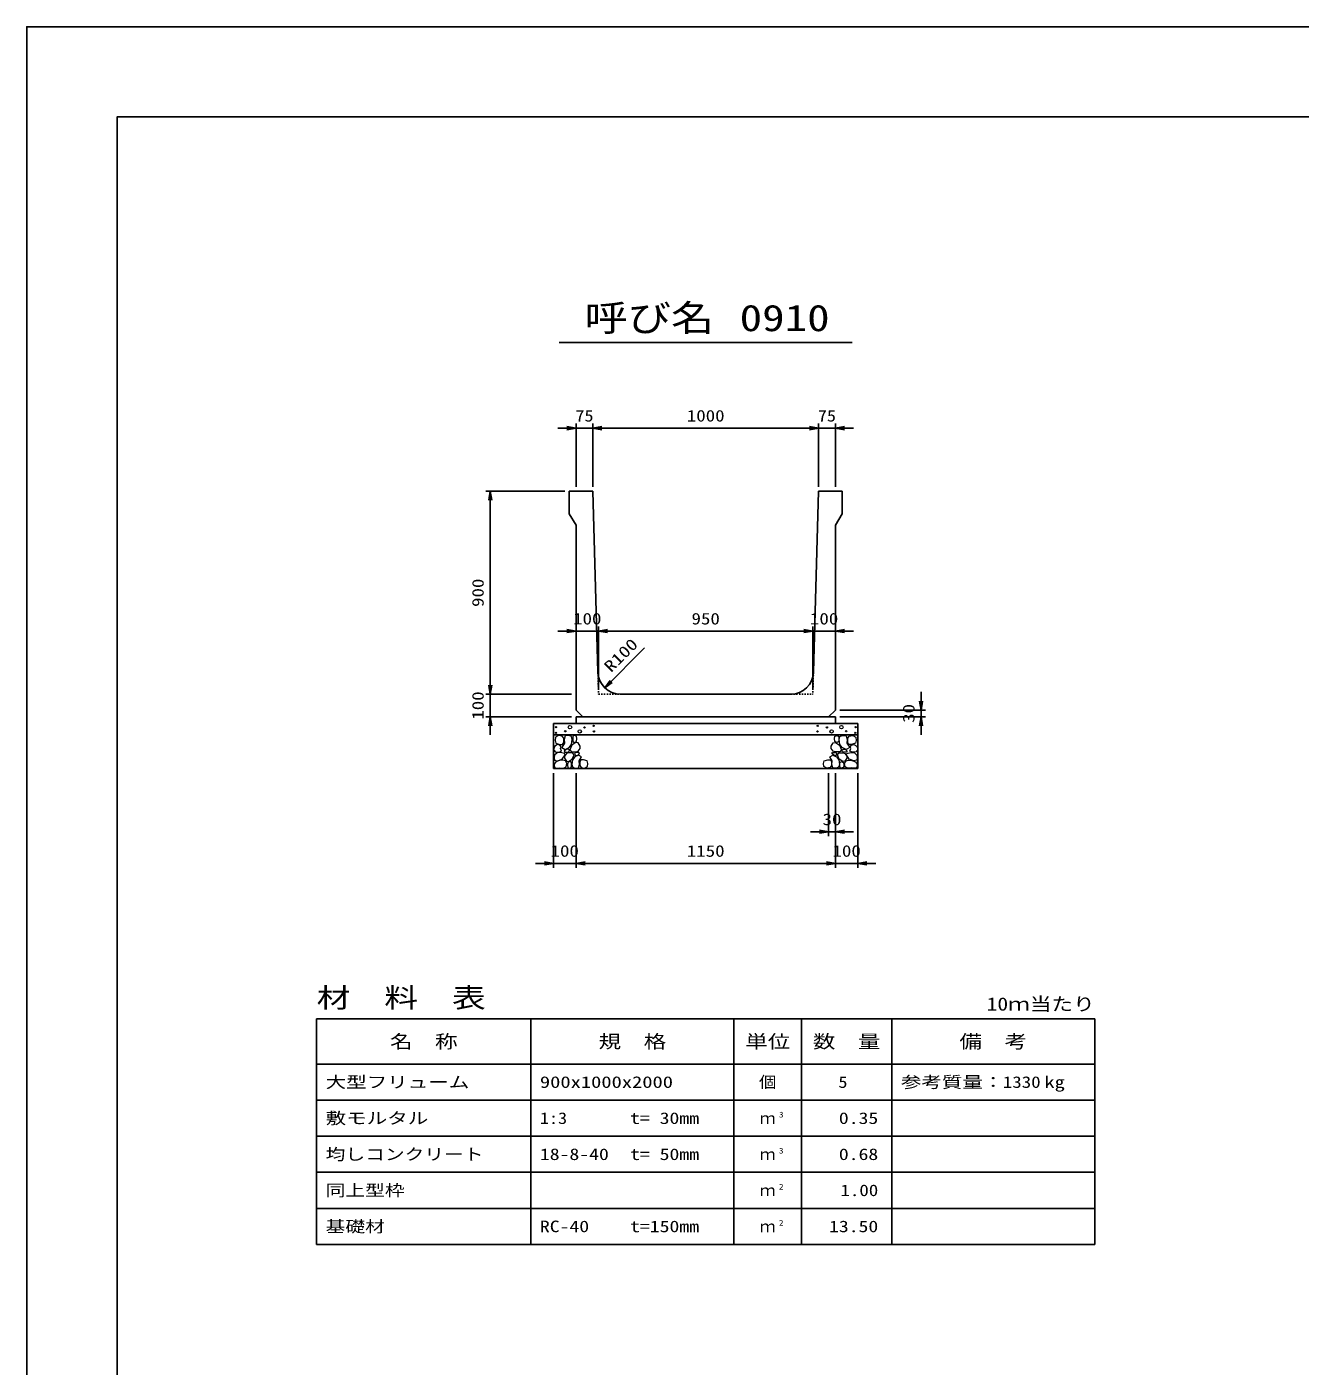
# Model space of a CAD drawing. Units: millimetres at full size. Extents: x 0 to 16820, y 0 to 11880.
# Drawn here: x 0 to 5646, y 5940 to 11880 of the extents above; entities that cross this region are included whole.
import ezdxf
from ezdxf.enums import TextEntityAlignment as Align

# ---------------------------------------------------------------- set-up
doc = ezdxf.new("R2010")
doc.units = ezdxf.units.MM
doc.linetypes.add('DASHED_SPACED', pattern=[12, 6, -6])
for name, color, linetype, lineweight in [('D-DCR-HCHn', 4, 'Continuous', 9), ('D-MTR-FRAM', 7, 'Continuous', 25), ('D-MTR-LINE', 7, 'Continuous', 25), ('D-STR-DIM', 7, 'Continuous', 25), ('D-STR-STRn', 1, 'Continuous', 25), ('D-TTL', 2, 'Continuous', 25), ('D-TTL-TXT', 7, 'Continuous', 25)]:
    doc.layers.add(name, color=color, linetype=linetype, lineweight=lineweight)
doc.layers.add('D-MTR', color=7, linetype='Continuous')
doc.layers.add('D-MTR-TXT', color=7, linetype='Continuous')
doc.styles.add('ＭＳ ゴシック', font='')
doc.styles.get('ＭＳ ゴシック').set_extended_font_data('MS Gothic')

# ---------------------------------------------------------------- blocks, each defined once
blk = doc.blocks.new('open_arrow')
at = {"color": 0, "linetype": 'Continuous', "lineweight": -2}
blk.add_lwpolyline([(7.5, 1.25), (0, 0), (7.5, -1.25)], dxfattribs=at)

msp = doc.modelspace()

# ---------------------------------------------------------------- linework, layer by layer
at = {"layer": 'D-DCR-HCHn'}
for points in [[(2373.399, 8733.696), (2357.796, 8737.163), (2343.928, 8730.228), (2342.194, 8714.626), (2345.661, 8702.491), (2362.997, 8697.29), (2375.132, 8697.29), (2380.333, 8705.958), (2380.333, 8725.028)], [(2387.267, 8735.429), (2382.067, 8719.827), (2383.8, 8702.491), (2371.665, 8683.421), (2387.267, 8674.753), (2404.603, 8683.421), (2415.005, 8697.29), (2418.472, 8719.827), (2415.005, 8731.962), (2404.603, 8737.163)], [(2420.206, 8731.962), (2420.206, 8711.159), (2428.874, 8705.958), (2437.542, 8711.159), (2439.275, 8723.294), (2437.542, 8733.696), (2425.407, 8737.163)], [(3599.794, 8731.962), (3599.794, 8711.159), (3591.126, 8705.958), (3582.458, 8711.159), (3580.725, 8723.294), (3582.458, 8733.696), (3594.593, 8737.163)], [(3632.733, 8735.429), (3637.933, 8719.827), (3636.2, 8702.491), (3648.335, 8683.421), (3632.733, 8674.753), (3615.397, 8683.421), (3604.995, 8697.29), (3601.528, 8719.827), (3604.995, 8731.962), (3615.397, 8737.163)], [(3646.601, 8733.696), (3662.204, 8737.163), (3676.072, 8730.228), (3677.806, 8714.626), (3674.339, 8702.491), (3657.003, 8697.29), (3644.868, 8697.29), (3639.667, 8705.958), (3639.667, 8725.028)], [(2340.46, 8690.356), (2335.26, 8674.753), (2342.194, 8664.352), (2359.53, 8662.618), (2371.366, 8667.699), (2366.464, 8679.954), (2369.932, 8686.889), (2362.997, 8693.823), (2352.596, 8697.29)], [(2390.735, 8674.753), (2382.067, 8667.819), (2385.534, 8662.618), (2397.669, 8662.618), (2402.87, 8664.352), (2406.337, 8671.286), (2401.136, 8676.487)], [(2416.739, 8693.823), (2408.071, 8673.02), (2415.005, 8664.352), (2435.808, 8664.352), (2444.476, 8667.819), (2453.144, 8679.954), (2453.144, 8690.356), (2444.476, 8704.224), (2434.074, 8705.958)], [(3603.261, 8693.823), (3611.929, 8673.02), (3604.995, 8664.352), (3584.192, 8664.352), (3575.524, 8667.819), (3566.856, 8679.954), (3566.856, 8690.356), (3575.524, 8704.224), (3585.926, 8705.958)], [(3629.265, 8674.753), (3637.933, 8667.819), (3634.466, 8662.618), (3622.331, 8662.618), (3617.13, 8664.352), (3613.663, 8671.286), (3618.864, 8676.487)], [(3679.54, 8690.356), (3684.74, 8674.753), (3677.806, 8664.352), (3660.47, 8662.618), (3648.634, 8667.699), (3653.536, 8679.954), (3650.068, 8686.889), (3657.003, 8693.823), (3667.404, 8697.29)], [(2373.366, 8632.757), (2386.208, 8652.019), (2384.603, 8656.834), (2366.946, 8661.65), (2350.894, 8660.045), (2339.658, 8650.414), (2338.052, 8639.177), (2339.658, 8627.941), (2352.499, 8624.731)], [(2379.787, 8592.627), (2391.023, 8597.443), (2394.234, 8613.494), (2387.813, 8624.731), (2376.577, 8627.941), (2362.13, 8626.336), (2346.078, 8619.915), (2338.052, 8610.284), (2338.052, 8599.048), (2342.868, 8592.627), (2362.13, 8594.232)], [(2418.311, 8632.757), (2426.337, 8652.019), (2419.916, 8660.045), (2400.654, 8660.045), (2392.628, 8656.834), (2384.603, 8645.598), (2384.603, 8635.967), (2392.628, 8623.125), (2402.259, 8621.52)], [(2415.101, 8597.443), (2415.101, 8616.705), (2407.075, 8621.52), (2399.049, 8616.705), (2397.444, 8605.469), (2399.049, 8595.837), (2410.285, 8592.627)], [(2445.599, 8594.232), (2450.415, 8608.679), (2448.81, 8624.731), (2460.046, 8642.388), (2445.599, 8650.414), (2429.548, 8642.388), (2419.916, 8629.546), (2416.706, 8608.679), (2419.916, 8597.443), (2429.548, 8592.627)], [(2442.389, 8650.414), (2450.415, 8656.834), (2447.204, 8661.65), (2435.968, 8661.65), (2431.153, 8660.045), (2427.942, 8653.624), (2432.758, 8648.808)], [(2458.441, 8595.837), (2472.887, 8592.627), (2485.729, 8599.048), (2487.334, 8613.494), (2484.124, 8624.731), (2468.072, 8629.546), (2456.836, 8629.546), (2452.02, 8621.52), (2452.02, 8603.863)], [(3561.559, 8595.837), (3547.113, 8592.627), (3534.271, 8599.048), (3532.666, 8613.494), (3535.876, 8624.731), (3551.928, 8629.546), (3563.164, 8629.546), (3567.98, 8621.52), (3567.98, 8603.863)], [(3574.401, 8594.232), (3569.585, 8608.679), (3571.19, 8624.731), (3559.954, 8642.388), (3574.401, 8650.414), (3590.452, 8642.388), (3600.084, 8629.546), (3603.294, 8608.679), (3600.084, 8597.443), (3590.452, 8592.627)], [(3577.611, 8650.414), (3569.585, 8656.834), (3572.796, 8661.65), (3584.032, 8661.65), (3588.847, 8660.045), (3592.058, 8653.624), (3587.242, 8648.808)], [(3601.689, 8632.757), (3593.663, 8652.019), (3600.084, 8660.045), (3619.346, 8660.045), (3627.372, 8656.834), (3635.397, 8645.598), (3635.397, 8635.967), (3627.372, 8623.125), (3617.741, 8621.52)], [(3604.899, 8597.443), (3604.899, 8616.705), (3612.925, 8621.52), (3620.951, 8616.705), (3622.556, 8605.469), (3620.951, 8595.837), (3609.715, 8592.627)], [(3640.213, 8592.627), (3628.977, 8597.443), (3625.766, 8613.494), (3632.187, 8624.731), (3643.423, 8627.941), (3657.87, 8626.336), (3673.922, 8619.915), (3681.948, 8610.284), (3681.948, 8599.048), (3677.132, 8592.627), (3657.87, 8594.232)], [(3646.634, 8632.757), (3633.792, 8652.019), (3635.397, 8656.834), (3653.054, 8661.65), (3669.106, 8660.045), (3680.342, 8650.414), (3681.948, 8639.177), (3680.342, 8627.941), (3667.501, 8624.731)]]:
    msp.add_lwpolyline(points, close=True, dxfattribs=at)
for centre, radius in [((2345.727, 8773.955), 3), ((2346.869, 8748.91), 3), ((2387.292, 8755.752), 3), ((2408.336, 8773.955), 7.5), ((2451.664, 8754.961), 7.5), ((2472.708, 8773.164), 3), ((2513.131, 8780.006), 3), ((2514.273, 8754.961), 3), ((3505.727, 8754.961), 3), ((3506.869, 8780.006), 3), ((3547.292, 8773.164), 3), ((3568.336, 8754.961), 7.5), ((3611.664, 8773.955), 7.5), ((3632.708, 8755.752), 3), ((3673.131, 8748.91), 3), ((3674.273, 8773.955), 3)]:
    msp.add_circle(centre, radius, dxfattribs=at)
at = {"layer": 'D-MTR-FRAM'}
for p, q in [((1285, 7480), (4735, 7480)), ((1285, 7480), (1285, 6480)), ((4735, 7480), (4735, 6480)), ((1285, 6480), (4735, 6480))]:
    msp.add_line(p, q, dxfattribs=at)
at = {"layer": 'D-MTR-LINE'}
for p, q in [((2235, 7480), (2235, 6480)), ((3135, 7480), (3135, 6480)), ((3435, 7480), (3435, 6480)), ((3835, 7480), (3835, 6480)), ((1285, 7280), (4735, 7280)), ((1285, 7120), (4735, 7120)), ((1285, 6960), (4735, 6960)), ((1285, 6800), (4735, 6800)), ((1285, 6640), (4735, 6640))]:
    msp.add_line(p, q, dxfattribs=at)
at = {"layer": 'D-STR-DIM'}
for p, q in [((2355, 10100), (2590, 10100)), ((2435, 9840), (2435, 10120)), ((2510, 9840), (2510, 10120)), ((2510, 9840), (2510, 10120)), ((2510, 10100), (3510, 10100)), ((3430, 10100), (3665, 10100)), ((3510, 9840), (3510, 10120)), ((3510, 9840), (3510, 10120)), ((3585, 9840), (3585, 10120)), ((2385, 9820), (2035, 9820)), ((2055, 9820), (2055, 8920)), ((2535, 8940), (2535, 9220)), ((2535, 8940), (2535, 9220)), ((3485, 8940), (3485, 9220)), ((3485, 8940), (3485, 9220)), ((2355, 9200), (2615, 9200)), ((2535, 9200), (3485, 9200)), ((3405, 9200), (3665, 9200)), ((2562.539, 8948.314), (2739.315, 9125.091)), ((2055, 9000), (2055, 8740)), ((2415, 8920), (2035, 8920)), ((2415, 8920), (2035, 8920)), ((3965, 8930), (3965, 8740)), ((2415, 8820), (2035, 8820)), ((3605, 8850), (3985, 8850)), ((3605, 8820), (3985, 8820)), ((2335, 8570), (2335, 8150)), ((2435, 8570), (2435, 8150)), ((2435, 8570), (2435, 8150)), ((3555, 8570), (3555, 8290)), ((3585, 8570), (3585, 8150)), ((3585, 8570), (3585, 8150)), ((3585, 8570), (3585, 8290)), ((3685, 8570), (3685, 8150)), ((3475, 8310), (3665, 8310)), ((2515, 8170), (2255, 8170)), ((2435, 8170), (3585, 8170)), ((3765, 8170), (3505, 8170))]:
    msp.add_line(p, q, dxfattribs=at)
at = {"layer": 'D-STR-STRn'}
for p, q in [((2405, 9820), (2510, 9820)), ((2405, 9720), (2405, 9820)), ((2510, 9820), (2532.299, 9017.223)), ((3510, 9820), (3487.701, 9017.223)), ((3615, 9820), (3510, 9820)), ((3615, 9720), (3615, 9820)), ((2405, 9720), (2435, 9670)), ((3615, 9720), (3585, 9670)), ((2435, 8850), (2435, 9670)), ((3585, 8850), (3585, 9670)), ((2632.261, 8920), (3387.739, 8920)), ((2435, 8850), (2465, 8820)), ((2435, 8820), (3585, 8820)), ((2435, 8820), (2435, 8790)), ((3585, 8850), (3555, 8820)), ((3585, 8820), (3585, 8790)), ((2335, 8590), (2335, 8790)), ((2335, 8790), (3685, 8790)), ((2335, 8740), (3685, 8740)), ((3685, 8590), (3685, 8790)), ((2335, 8590), (3685, 8590))]:
    msp.add_line(p, q, dxfattribs=at)
at = {"layer": 'D-STR-STRn', "color": 2, "linetype": 'DASHED_SPACED'}
for p, q in [((2532.299, 9017.223), (2535, 8920)), ((3487.701, 9017.223), (3485, 8920)), ((2535, 8920), (2632.261, 8920)), ((3387.739, 8920), (3485, 8920))]:
    msp.add_line(p, q, dxfattribs=at)
at = {"layer": 'D-STR-STRn'}
for centre, start, end in [((2632.261, 9020), 181.59114, 270), ((3387.739, 9020), 270, 358.40886)]:
    msp.add_arc(centre, 100, start, end, dxfattribs=at)
at = {"layer": 'D-TTL'}
for points in [[(0, 0), (16820, 0), (16820, 11880), (0, 11880)], [(400, 400), (16420, 400), (16420, 11480), (400, 11480)]]:
    msp.add_lwpolyline(points, close=True, dxfattribs=at)
at = {"layer": 'D-TTL-TXT'}
msp.add_line((2360, 10480), (3660, 10480), dxfattribs=at)

# ---------------------------------------------------------------- block references
at = {"layer": 'D-STR-DIM', "xscale": 5.33, "yscale": 5.33}
for p, rotation in [((2435, 10100), 180), ((3510, 10100), 180), ((3510, 10100), 180), ((2055, 9820), 270), ((2435, 9200), 180), ((3485, 9200), 180), ((3485, 9200), 180), ((2562.539, 8948.314), 45), ((2055, 8920), 90), ((2055, 8920), 90), ((3965, 8850), 90), ((2055, 8820), 270), ((3965, 8820), 270), ((3555, 8310), 180), ((2335, 8170), 180), ((3585, 8170), 180), ((3585, 8170), 180)]:
    msp.add_blockref('open_arrow', p, dxfattribs=dict(at, rotation=rotation))
for p in [(2510, 10100), (2510, 10100), (3585, 10100), (2535, 9200), (2535, 9200), (3585, 9200), (3585, 8310), (2435, 8170), (2435, 8170), (3685, 8170)]:
    msp.add_blockref('open_arrow', p, dxfattribs=at)

# ---------------------------------------------------------------- texts
at = {"layer": 'D-MTR', "style": 'ＭＳ ゴシック', "width": 1.25}
msp.add_text('材\u3000料\u3000表', height=87.98, dxfattribs=at).set_placement((1285, 7504), align=Align.BOTTOM_LEFT)
at = {"layer": 'D-MTR', "style": 'ＭＳ ゴシック', "width": 1.2}
msp.add_text('10ｍ当たり', height=58.65, dxfattribs=at).set_placement((4735, 7499.333), align=Align.BOTTOM_RIGHT)
at = {"layer": 'D-MTR-TXT', "style": 'ＭＳ ゴシック'}
for s, height, width, p in [('名\u3000称', 58.65, 1.25, (1760, 7380)), ('規\u3000格', 58.65, 1.25, (2685, 7380)), ('単位', 58.65, 1.25, (3285, 7380)), ('数\u3000量', 58.65, 1.25, (3635, 7380)), ('備\u3000考', 58.65, 1.25, (4285, 7380)), ('個', 51.32, 1.1, (3285, 7200))]:
    msp.add_text(s, height=height, dxfattribs=dict(at, width=width)).set_placement(p, align=Align.MIDDLE_CENTER)
for s, width, p in [('大型フリューム', 1.3, (1325, 7200)), ('900x1000x2000', 1.3, (2275, 7200)), ('参考質量：    kg', 1.3, (3875, 7200)), ('敷モルタル', 1.3, (1325, 7040)), ('1:3', 1.15, (2275, 7040)), ('t= 30mm', 1.25, (2675, 7040)), ('均しコンクリート', 1.25, (1325, 6880)), ('18-8-40', 1.25, (2275, 6880)), ('t= 50mm', 1.25, (2675, 6880)), ('同上型枠', 1.25, (1325, 6720)), ('基礎材', 1.25, (1325, 6560)), ('RC-40', 1.25, (2275, 6560)), ('t=150mm', 1.25, (2675, 6560))]:
    msp.add_text(s, height=51.32, dxfattribs=dict(at, width=width)).set_placement(p, align=Align.MIDDLE_LEFT)
for s, width, p in [('5', 1.15, (3638.553, 7200)), ('1330', 1.2, (4495, 7200)), ('0.35', 1.25, (3775, 7040)), ('0.68', 1.25, (3775, 6880)), ('1.00', 1.2, (3775, 6720)), ('13.50', 1.25, (3775, 6560))]:
    msp.add_text(s, height=51.32, dxfattribs=dict(at, width=width)).set_placement(p, align=Align.MIDDLE_RIGHT)
for p in [(3285, 7040), (3285, 6880), (3285, 6720), (3285, 6560)]:
    msp.add_text('ｍ', height=51.32, dxfattribs=at).set_placement(p, align=Align.MIDDLE_CENTER)
at = {"layer": 'D-MTR-TXT', "style": 'ＭＳ ゴシック', "width": 1.15}
for s, p in [('3', (3335, 7035.333)), ('3', (3335, 6875.333)), ('2', (3335, 6715.333)), ('2', (3335, 6555.333))]:
    msp.add_text(s, height=25.66, dxfattribs=at).set_placement(p, align=Align.BOTTOM_LEFT)
at = {"layer": 'D-STR-DIM', "style": 'ＭＳ ゴシック'}
for s, width, p in [('75', 1.15, (2472.5, 10155)), ('1000', 1.2, (3010, 10155)), ('75', 1.15, (3547.5, 10155)), ('100', 1.2, (2485, 9255)), ('950', 1.2, (3010, 9255)), ('100', 1.2, (3535, 9255)), ('30', 1.2, (3570, 8365)), ('100', 1.2, (2385, 8225)), ('1150', 1.2, (3010, 8225)), ('100', 1.2, (3635, 8225))]:
    msp.add_text(s, height=51.32, dxfattribs=dict(at, width=width)).set_placement(p, align=Align.MIDDLE_CENTER)
at = {"layer": 'D-STR-DIM', "style": 'ＭＳ ゴシック', "width": 1.2}
for s, p in [('900', (2000, 9370)), ('100', (2000, 8870)), ('30', (3910, 8835))]:
    msp.add_text(s, height=51.32, rotation=90, dxfattribs=at).set_placement(p, align=Align.MIDDLE_CENTER)
at = {"layer": 'D-STR-DIM', "style": 'ＭＳ ゴシック', "width": 1.25}
msp.add_text('R100', height=51.32, rotation=45, dxfattribs=at).set_placement((2601.479, 9002.339), align=Align.BOTTOM_LEFT)
at = {"layer": 'D-TTL-TXT', "style": 'ＭＳ ゴシック'}
for s, width, p in [('呼び名', 1.2, (2760, 10495)), ('0910', 1.25, (3360, 10495))]:
    msp.add_text(s, height=117.3, dxfattribs=dict(at, width=width)).set_placement(p, align=Align.BOTTOM_CENTER)

doc.saveas('drawing.dxf')
